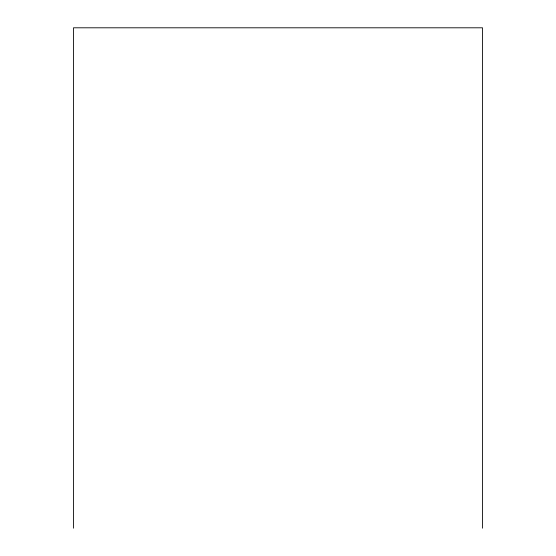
<?xml version="1.0" encoding="UTF-8"?>
<svg xmlns="http://www.w3.org/2000/svg" width="556" height="556" viewBox="0 0 556 556"><rect width="100%" height="100%" fill="white"/><g stroke="black" fill="none" stroke-linecap="round" stroke-linejoin="round"><path stroke-width="0.83" d="M482.497 528.2L482.497 27.8L73.503 27.8L73.503 528.2"/></g></svg>
